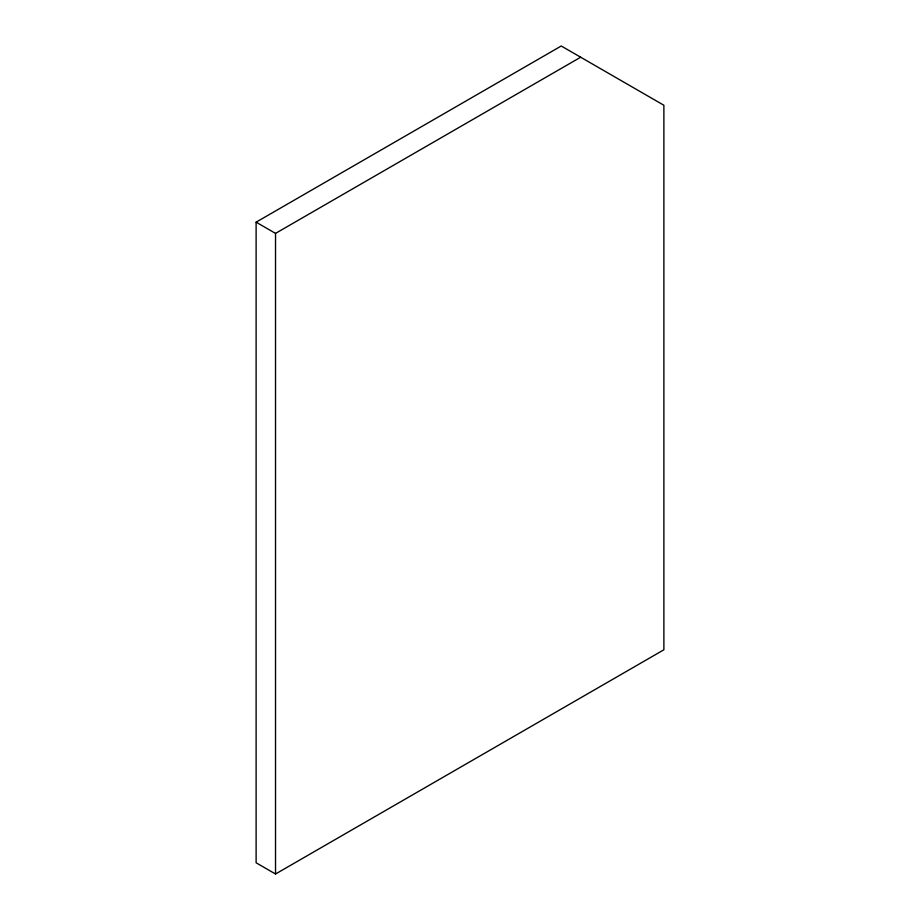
<?xml version="1.0" encoding="UTF-8"?>
<svg xmlns="http://www.w3.org/2000/svg" width="920" height="920" viewBox="0 0 920 920"><rect width="100%" height="100%" fill="white"/><g stroke="black" fill="none" stroke-linecap="round" stroke-linejoin="round"><path stroke-width="1.38" d="M256.116 222.168L561.246 46L663.883 105.259L663.883 649.784L275.529 874L256.116 862.787L256.116 222.168L275.529 233.381L580.669 57.212M275.529 233.381L275.529 874"/></g></svg>
